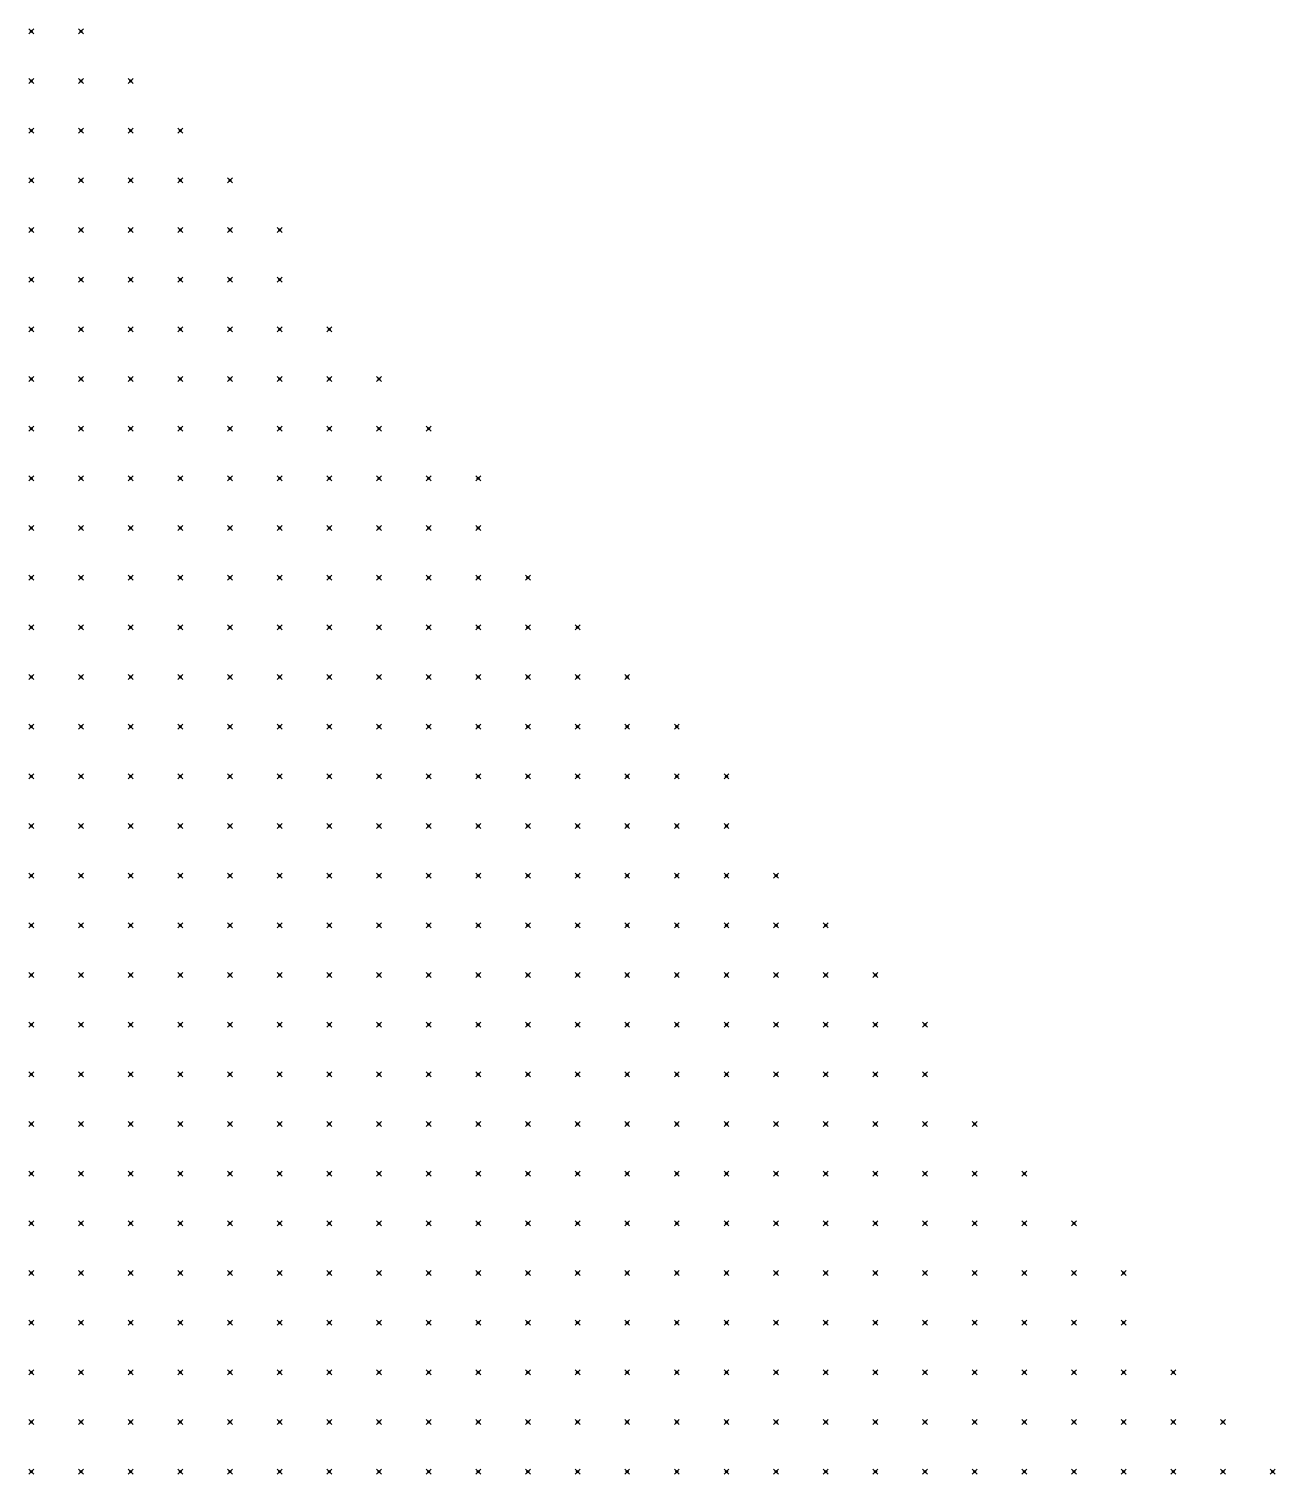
# Model space of a CAD drawing. Header units: metres. Extents: x 441556 to 446409, y 432338 to 461058.
# Drawn here: x 444185.4 to 444260.7, y 446710.2 to 446797.4 of the extents above; entities that cross this region are included whole.
import ezdxf

# ---------------------------------------------------------------- set-up
doc = ezdxf.new("R2010")
doc.units = ezdxf.units.M
doc.header["$MEASUREMENT"] = 0
doc.header["$PDMODE"] = 35
doc.header["$PDSIZE"] = 0.15
doc.layers.add('DTM-NOK-RevN_LIDAR_co_lidar', color=91, linetype='Continuous', lineweight=0)

msp = doc.modelspace()

# ---------------------------------------------------------------- linework, layer by layer
at = {"layer": 'DTM-NOK-RevN_LIDAR_co_lidar'}
for p in [(444185.522, 446797.287, 440.956), (444188.521, 446797.287, 443.682), (444185.522, 446794.287, 439), (444188.521, 446794.287, 441.805), (444191.52, 446794.287, 445.347), (444185.522, 446791.288, 437.286), (444188.521, 446791.288, 440.253), (444191.52, 446791.288, 443.682), (444194.52, 446791.288, 446.427), (444185.522, 446788.289, 435.772), (444188.521, 446788.289, 438.701), (444191.52, 446788.289, 441.716), (444194.52, 446788.289, 444.055), (444197.519, 446788.289, 445.868), (444185.522, 446785.289, 434.414), (444188.521, 446785.289, 437.076), (444191.52, 446785.289, 439.356), (444194.52, 446785.289, 441.198), (444197.519, 446785.289, 443.066), (444200.518, 446785.289, 445.006), (444185.522, 446782.29, 432.923), (444188.521, 446782.29, 435.328), (444191.52, 446782.29, 437.036), (444194.52, 446782.29, 438.557), (444197.519, 446782.29, 440.494), (444200.518, 446782.29, 442.515), (444185.522, 446779.291, 430.894), (444188.521, 446779.291, 433.022), (444191.52, 446779.291, 434.573), (444194.52, 446779.291, 436.087), (444197.519, 446779.291, 438.132), (444200.518, 446779.291, 440.218), (444203.518, 446779.291, 441.937), (444185.522, 446776.291, 428.7), (444188.521, 446776.291, 430.267), (444191.52, 446776.291, 431.85), (444194.52, 446776.291, 433.583), (444197.519, 446776.291, 435.776), (444200.518, 446776.291, 438.043), (444203.518, 446776.291, 439.817), (444206.517, 446776.291, 440.907), (444185.522, 446773.292, 425.931), (444188.521, 446773.292, 427.317), (444191.52, 446773.292, 429.137), (444194.52, 446773.292, 431.21), (444197.519, 446773.292, 433.643), (444200.518, 446773.292, 436.012), (444203.518, 446773.292, 437.681), (444206.517, 446773.292, 438.595), (444209.517, 446773.292, 438.836), (444185.522, 446770.293, 422.768), (444188.521, 446770.293, 424.354), (444191.52, 446770.293, 426.54), (444194.52, 446770.293, 428.886), (444197.519, 446770.293, 431.629), (444200.518, 446770.293, 434.315), (444203.518, 446770.293, 435.871), (444206.517, 446770.293, 436.356), (444209.517, 446770.293, 436.323), (444212.516, 446770.293, 436.066), (444185.522, 446767.293, 419.814), (444188.521, 446767.293, 421.533), (444191.52, 446767.293, 423.603), (444194.52, 446767.293, 426.128), (444197.519, 446767.293, 429.496), (444200.518, 446767.293, 432.54), (444203.518, 446767.293, 433.919), (444206.517, 446767.293, 434.053), (444209.517, 446767.293, 433.775), (444212.516, 446767.293, 433.405), (444185.522, 446764.294, 417.145), (444188.521, 446764.294, 419.087), (444191.52, 446764.294, 421.213), (444194.52, 446764.294, 424.063), (444197.519, 446764.294, 427.687), (444200.518, 446764.294, 430.674), (444203.518, 446764.294, 431.768), (444206.517, 446764.294, 431.599), (444209.517, 446764.294, 431.292), (444212.516, 446764.294, 430.711), (444215.515, 446764.294, 430.511), (444185.522, 446761.295, 414.758), (444188.521, 446761.295, 416.474), (444191.52, 446761.295, 418.862), (444194.52, 446761.295, 421.819), (444197.519, 446761.295, 425.653), (444200.518, 446761.295, 428.596), (444203.518, 446761.295, 429.318), (444206.517, 446761.295, 429.089), (444209.517, 446761.295, 428.741), (444212.516, 446761.295, 428.369), (444215.515, 446761.295, 428.086), (444218.515, 446761.295, 428.148), (444185.522, 446758.295, 412.541), (444188.521, 446758.295, 414.523), (444191.52, 446758.295, 416.79), (444194.52, 446758.295, 420.705), (444197.519, 446758.295, 424.383), (444200.518, 446758.295, 425.914), (444203.518, 446758.295, 426.185), (444206.517, 446758.295, 426.206), (444209.517, 446758.295, 426.048), (444212.516, 446758.295, 425.581), (444215.515, 446758.295, 425.203), (444218.515, 446758.295, 425.716), (444221.514, 446758.295, 426.222), (444185.522, 446755.296, 410.697), (444188.521, 446755.296, 412.904), (444191.52, 446755.296, 414.826), (444194.52, 446755.296, 418.057), (444197.519, 446755.296, 421.648), (444200.518, 446755.296, 423.5), (444203.518, 446755.296, 423.844), (444206.517, 446755.296, 423.536), (444209.517, 446755.296, 423.035), (444212.516, 446755.296, 422.956), (444215.515, 446755.296, 422.826), (444218.515, 446755.296, 423.155), (444221.514, 446755.296, 423.921), (444224.513, 446755.296, 424.464), (444185.522, 446752.296, 408.832), (444188.521, 446752.296, 411.497), (444191.52, 446752.296, 414.294), (444194.52, 446752.296, 417.178), (444197.519, 446752.296, 419.666), (444200.518, 446752.296, 421.137), (444203.518, 446752.296, 421.516), (444206.517, 446752.296, 421.138), (444209.517, 446752.296, 420.579), (444212.516, 446752.296, 420.477), (444215.515, 446752.296, 420.483), (444218.515, 446752.296, 420.554), (444221.514, 446752.296, 421.386), (444224.513, 446752.296, 422.009), (444227.513, 446752.296, 423.303), (444185.522, 446749.297, 406.576), (444188.521, 446749.297, 408.972), (444191.52, 446749.297, 412.013), (444194.52, 446749.297, 415.089), (444197.519, 446749.297, 417.63), (444200.518, 446749.297, 419.013), (444203.518, 446749.297, 419.093), (444206.517, 446749.297, 418.63), (444209.517, 446749.297, 418.189), (444212.516, 446749.297, 418.095), (444215.515, 446749.297, 418.167), (444218.515, 446749.297, 418.207), (444221.514, 446749.297, 419.343), (444224.513, 446749.297, 420.178), (444227.513, 446749.297, 421.104), (444185.522, 446746.298, 404.451), (444188.521, 446746.298, 407.054), (444191.52, 446746.298, 409.827), (444194.52, 446746.298, 413.476), (444197.519, 446746.298, 415.971), (444200.518, 446746.298, 416.695), (444203.518, 446746.298, 416.758), (444206.517, 446746.298, 416.331), (444209.517, 446746.298, 416.081), (444212.516, 446746.298, 415.954), (444215.515, 446746.298, 415.716), (444218.515, 446746.298, 416.083), (444221.514, 446746.298, 416.886), (444224.513, 446746.298, 417.866), (444227.513, 446746.298, 418.959), (444230.512, 446746.298, 419.693), (444185.522, 446743.298, 402.335), (444188.521, 446743.298, 405.013), (444191.52, 446743.298, 408.048), (444194.52, 446743.298, 411.295), (444197.519, 446743.298, 413.527), (444200.518, 446743.298, 414.36), (444203.518, 446743.298, 414.282), (444206.517, 446743.298, 413.821), (444209.517, 446743.298, 413.606), (444212.516, 446743.298, 413.438), (444215.515, 446743.298, 413.43), (444218.515, 446743.298, 413.738), (444221.514, 446743.298, 414.638), (444224.513, 446743.298, 415.593), (444227.513, 446743.298, 416.64), (444230.512, 446743.298, 417.676), (444233.511, 446743.298, 419.1), (444185.522, 446740.299, 400.26), (444188.521, 446740.299, 402.824), (444191.52, 446740.299, 406.134), (444194.52, 446740.299, 408.954), (444197.519, 446740.299, 411.004), (444200.518, 446740.299, 411.957), (444203.518, 446740.299, 411.812), (444206.517, 446740.299, 411.455), (444209.517, 446740.299, 411.197), (444212.516, 446740.299, 411.235), (444215.515, 446740.299, 411.178), (444218.515, 446740.299, 411.567), (444221.514, 446740.299, 412.072), (444224.513, 446740.299, 413.129), (444227.513, 446740.299, 414.323), (444230.512, 446740.299, 415.463), (444233.511, 446740.299, 416.668), (444236.511, 446740.299, 417.905), (444185.522, 446737.3, 398.224), (444188.521, 446737.3, 400.754), (444191.52, 446737.3, 403.79), (444194.52, 446737.3, 406.471), (444197.519, 446737.3, 408.332), (444200.518, 446737.3, 409.243), (444203.518, 446737.3, 409.231), (444206.517, 446737.3, 408.939), (444209.517, 446737.3, 408.713), (444212.516, 446737.3, 408.555), (444215.515, 446737.3, 408.975), (444218.515, 446737.3, 409.321), (444221.514, 446737.3, 409.905), (444224.513, 446737.3, 410.849), (444227.513, 446737.3, 411.978), (444230.512, 446737.3, 413.146), (444233.511, 446737.3, 414.073), (444236.511, 446737.3, 415.469), (444239.51, 446737.3, 416.71), (444185.522, 446734.3, 396.919), (444188.521, 446734.3, 399.469), (444191.52, 446734.3, 401.537), (444194.52, 446734.3, 403.855), (444197.519, 446734.3, 405.707), (444200.518, 446734.3, 406.469), (444203.518, 446734.3, 406.591), (444206.517, 446734.3, 406.405), (444209.517, 446734.3, 406.161), (444212.516, 446734.3, 406.123), (444215.515, 446734.3, 406.443), (444218.515, 446734.3, 406.958), (444221.514, 446734.3, 407.719), (444224.513, 446734.3, 408.494), (444227.513, 446734.3, 409.581), (444230.512, 446734.3, 410.904), (444233.511, 446734.3, 411.919), (444236.511, 446734.3, 413.152), (444239.51, 446734.3, 414.672), (444185.522, 446731.301, 395.542), (444188.521, 446731.301, 397.977), (444191.52, 446731.301, 399.888), (444194.52, 446731.301, 401.563), (444197.519, 446731.301, 403.114), (444200.518, 446731.301, 403.97), (444203.518, 446731.301, 404.06), (444206.517, 446731.301, 403.84), (444209.517, 446731.301, 403.682), (444212.516, 446731.301, 403.959), (444215.515, 446731.301, 404.383), (444218.515, 446731.301, 404.645), (444221.514, 446731.301, 405.403), (444224.513, 446731.301, 406.106), (444227.513, 446731.301, 407.181), (444230.512, 446731.301, 408.695), (444233.511, 446731.301, 409.749), (444236.511, 446731.301, 411.166), (444239.51, 446731.301, 412.618), (444242.509, 446731.301, 414.485), (444185.522, 446728.302, 394.025), (444188.521, 446728.302, 395.774), (444191.52, 446728.302, 397.068), (444194.52, 446728.302, 399.07), (444197.519, 446728.302, 400.834), (444200.518, 446728.302, 401.515), (444203.518, 446728.302, 401.443), (444206.517, 446728.302, 401.251), (444209.517, 446728.302, 401.513), (444212.516, 446728.302, 401.735), (444215.515, 446728.302, 402.261), (444218.515, 446728.302, 402.769), (444221.514, 446728.302, 403.042), (444224.513, 446728.302, 403.797), (444227.513, 446728.302, 405.115), (444230.512, 446728.302, 406.663), (444233.511, 446728.302, 407.625), (444236.511, 446728.302, 409.17), (444239.51, 446728.302, 410.65), (444242.509, 446728.302, 412.197), (444245.509, 446728.302, 413.674), (444185.522, 446725.302, 391.928), (444188.521, 446725.302, 393.864), (444191.52, 446725.302, 394.806), (444194.52, 446725.302, 396.502), (444197.519, 446725.302, 398.195), (444200.518, 446725.302, 398.842), (444203.518, 446725.302, 398.856), (444206.517, 446725.302, 398.748), (444209.517, 446725.302, 399.125), (444212.516, 446725.302, 399.554), (444215.515, 446725.302, 400.373), (444218.515, 446725.302, 400.841), (444221.514, 446725.302, 401.203), (444224.513, 446725.302, 401.878), (444227.513, 446725.302, 403.135), (444230.512, 446725.302, 404.679), (444233.511, 446725.302, 405.762), (444236.511, 446725.302, 406.866), (444239.51, 446725.302, 408.435), (444242.509, 446725.302, 409.997), (444245.509, 446725.302, 412.029), (444248.508, 446725.302, 414.233), (444185.522, 446722.303, 389.4), (444188.521, 446722.303, 391.373), (444191.52, 446722.303, 392.746), (444194.52, 446722.303, 393.994), (444197.519, 446722.303, 395.196), (444200.518, 446722.303, 396.155), (444203.518, 446722.303, 396.518), (444206.517, 446722.303, 396.357), (444209.517, 446722.303, 396.615), (444212.516, 446722.303, 397.314), (444215.515, 446722.303, 398.304), (444218.515, 446722.303, 398.605), (444221.514, 446722.303, 399.422), (444224.513, 446722.303, 400.109), (444227.513, 446722.303, 401.009), (444230.512, 446722.303, 402.384), (444233.511, 446722.303, 403.58), (444236.511, 446722.303, 404.798), (444239.51, 446722.303, 406.78), (444242.509, 446722.303, 409.053), (444245.509, 446722.303, 411.596), (444248.508, 446722.303, 414.053), (444251.507, 446722.303, 416.652), (444185.522, 446719.304, 386.965), (444188.521, 446719.304, 388.327), (444191.52, 446719.304, 389.8), (444194.52, 446719.304, 391.409), (444197.519, 446719.304, 392.616), (444200.518, 446719.304, 393.576), (444203.518, 446719.304, 394.215), (444206.517, 446719.304, 394.337), (444209.517, 446719.304, 394.475), (444212.516, 446719.304, 394.805), (444215.515, 446719.304, 395.554), (444218.515, 446719.304, 396.196), (444221.514, 446719.304, 397.013), (444224.513, 446719.304, 397.576), (444227.513, 446719.304, 398.474), (444230.512, 446719.304, 400.265), (444233.511, 446719.304, 402.014), (444236.511, 446719.304, 403.801), (444239.51, 446719.304, 406.181), (444242.509, 446719.304, 408.818), (444245.509, 446719.304, 411.337), (444248.508, 446719.304, 413.667), (444251.507, 446719.304, 416.254), (444185.522, 446716.304, 384.365), (444188.521, 446716.304, 385.762), (444191.52, 446716.304, 387.264), (444194.52, 446716.304, 388.892), (444197.519, 446716.304, 390.292), (444200.518, 446716.304, 391.276), (444203.518, 446716.304, 391.879), (444206.517, 446716.304, 392.096), (444209.517, 446716.304, 392.124), (444212.516, 446716.304, 392.377), (444215.515, 446716.304, 393.016), (444218.515, 446716.304, 393.503), (444221.514, 446716.304, 394.507), (444224.513, 446716.304, 394.968), (444227.513, 446716.304, 396.204), (444230.512, 446716.304, 398.931), (444233.511, 446716.304, 401.502), (444236.511, 446716.304, 403.423), (444239.51, 446716.304, 405.978), (444242.509, 446716.304, 408.366), (444245.509, 446716.304, 410.79), (444248.508, 446716.304, 413.289), (444251.507, 446716.304, 415.908), (444254.507, 446716.304, 418.285), (444185.522, 446713.305, 381.716), (444188.521, 446713.305, 383.099), (444191.52, 446713.305, 384.736), (444194.52, 446713.305, 386.22), (444197.519, 446713.305, 387.664), (444200.518, 446713.305, 388.981), (444203.518, 446713.305, 389.319), (444206.517, 446713.305, 389.084), (444209.517, 446713.305, 389.446), (444212.516, 446713.305, 390.172), (444215.515, 446713.305, 390.812), (444218.515, 446713.305, 390.867), (444221.514, 446713.305, 392.286), (444224.513, 446713.305, 393.657), (444227.513, 446713.305, 395.398), (444230.512, 446713.305, 397.993), (444233.511, 446713.305, 400.54), (444236.511, 446713.305, 402.667), (444239.51, 446713.305, 405.516), (444242.509, 446713.305, 407.855), (444245.509, 446713.305, 410.435), (444248.508, 446713.305, 413.062), (444251.507, 446713.305, 415.552), (444254.507, 446713.305, 417.975), (444257.506, 446713.305, 420.41), (444185.522, 446710.306, 379.301), (444188.521, 446710.306, 380.706), (444191.52, 446710.306, 382.05), (444194.52, 446710.306, 383.515), (444197.519, 446710.306, 385.05), (444200.518, 446710.306, 386.134), (444203.518, 446710.306, 386.421), (444206.517, 446710.306, 386.654), (444209.517, 446710.306, 387.345), (444212.516, 446710.306, 387.898), (444215.515, 446710.306, 388.383), (444218.515, 446710.306, 388.714), (444221.514, 446710.306, 390.464), (444224.513, 446710.306, 392.663), (444227.513, 446710.306, 394.877), (444230.512, 446710.306, 396.885), (444233.511, 446710.306, 399.369), (444236.511, 446710.306, 401.76), (444239.51, 446710.306, 404.468), (444242.509, 446710.306, 407.093), (444245.509, 446710.306, 409.639), (444248.508, 446710.306, 412.303), (444251.507, 446710.306, 414.918), (444254.507, 446710.306, 417.322), (444257.506, 446710.306, 419.612), (444260.505, 446710.306, 421.856)]:
    msp.add_point(p, dxfattribs=at)

doc.saveas('drawing.dxf')
